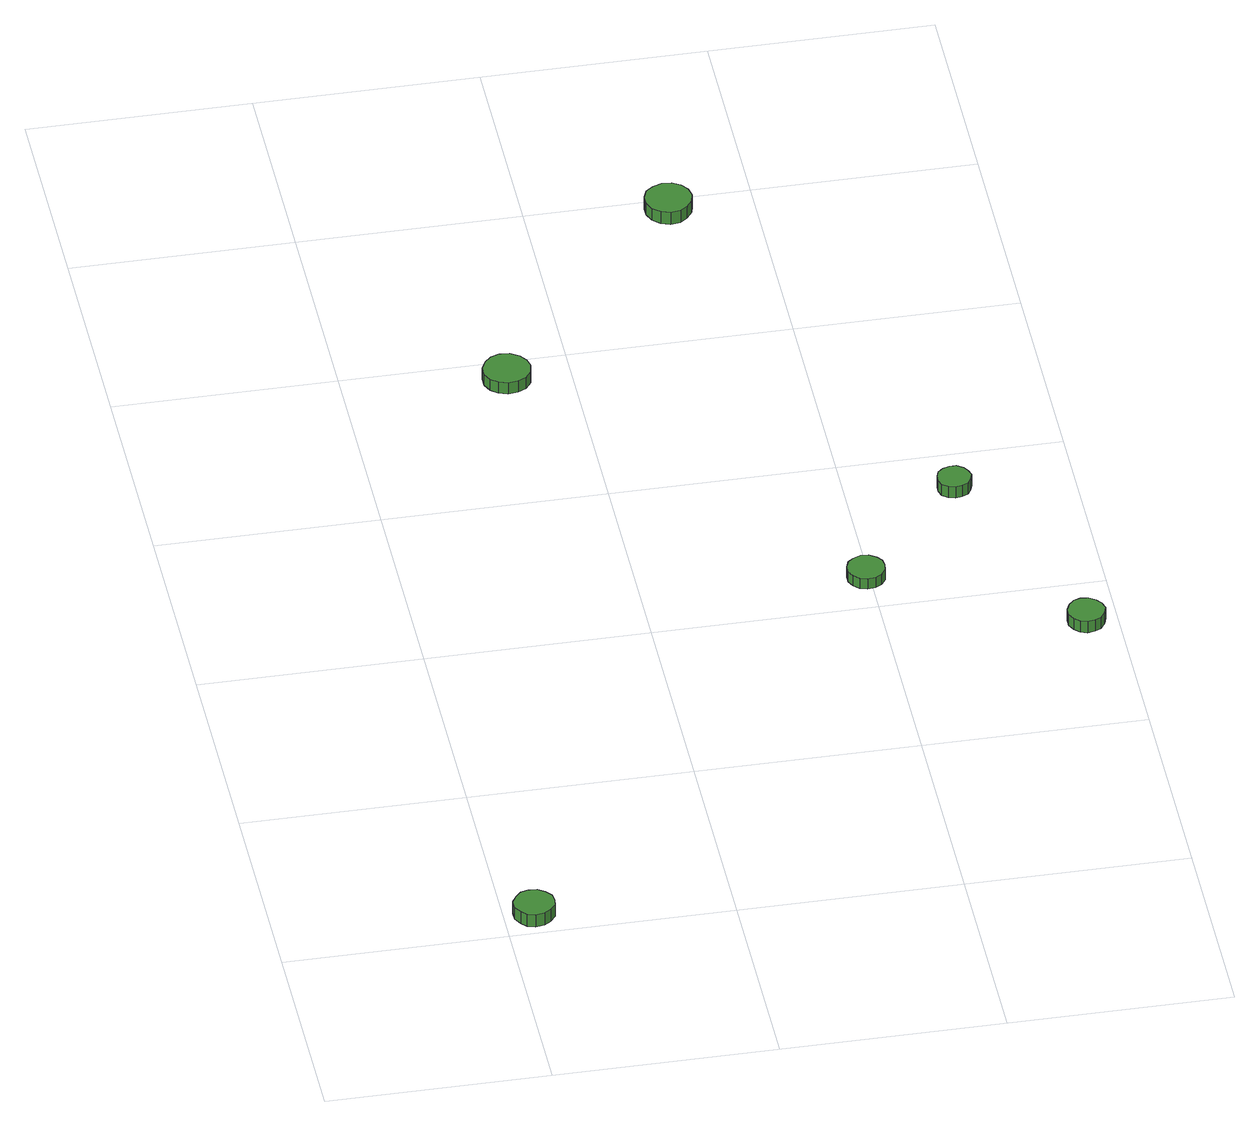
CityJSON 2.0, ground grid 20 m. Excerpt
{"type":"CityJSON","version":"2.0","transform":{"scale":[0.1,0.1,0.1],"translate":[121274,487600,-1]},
"CityObjects":{
"tree1":{"type":"SolitaryVegetationObject","attributes":{"function":"something"},"geometry":[{"type":"MultiSurface","lod":"1","boundaries":[[[0,1,2,3,4,5,6,7,8,9,10,11,12,13,14]],[[15,16,17,18,19,20,21,22,23,24,25,26,27,28,29]],[[0,29,28,1]],[[1,28,27,2]],[[2,27,26,3]],[[3,26,25,4]],[[4,25,24,5]],[[5,24,23,6]],[[6,23,22,7]],[[7,22,21,8]],[[8,21,20,9]],[[9,20,19,10]],[[10,19,18,11]],[[11,18,17,12]],[[12,17,16,13]],[[13,16,15,14]],[[14,15,29,0]]]}]},
"tree2":{"type":"SolitaryVegetationObject","attributes":{"function":"something"},"geometry":[{"type":"MultiSurface","lod":"1","boundaries":[[[30,31,32,33,34,35,36,37,38,39,40,41,42,43,44]],[[45,46,47,48,49,50,51,52,53,54,55,56,57,58,59]],[[30,59,58,31]],[[31,58,57,32]],[[32,57,56,33]],[[33,56,55,34]],[[34,55,54,35]],[[35,54,53,36]],[[36,53,52,37]],[[37,52,51,38]],[[38,51,50,39]],[[39,50,49,40]],[[40,49,48,41]],[[41,48,47,42]],[[42,47,46,43]],[[43,46,45,44]],[[44,45,59,30]]]}]},
"tree3":{"type":"SolitaryVegetationObject","attributes":{"function":"something"},"geometry":[{"type":"MultiSurface","lod":"1","boundaries":[[[60,61,62,63,64,65,66,67,68,69,70,71,72,73,74]],[[75,76,77,78,79,80,81,82,83,84,85,86,87,88,89]],[[60,89,88,61]],[[61,88,87,62]],[[62,87,86,63]],[[63,86,85,64]],[[64,85,84,65]],[[65,84,83,66]],[[66,83,82,67]],[[67,82,81,68]],[[68,81,80,69]],[[69,80,79,70]],[[70,79,78,71]],[[71,78,77,72]],[[72,77,76,73]],[[73,76,75,74]],[[74,75,89,60]]]}]},
"tree4":{"type":"SolitaryVegetationObject","attributes":{"function":"something"},"geometry":[{"type":"MultiSurface","lod":"1","boundaries":[[[90,91,92,93,94,95,96,97,98,99,100,101,102,103,104]],[[105,106,107,108,109,110,111,112,113,114,115,116,117,118,119]],[[90,119,118,91]],[[91,118,117,92]],[[92,117,116,93]],[[93,116,115,94]],[[94,115,114,95]],[[95,114,113,96]],[[96,113,112,97]],[[97,112,111,98]],[[98,111,110,99]],[[99,110,109,100]],[[100,109,108,101]],[[101,108,107,102]],[[102,107,106,103]],[[103,106,105,104]],[[104,105,119,90]]]}]},
"tree5":{"type":"SolitaryVegetationObject","attributes":{"function":"something"},"geometry":[{"type":"MultiSurface","lod":"1","boundaries":[[[120,121,122,123,124,125,126,127,128,129,130,131,132,133,134]],[[135,136,137,138,139,140,141,142,143,144,145,146,147,148,149]],[[120,149,148,121]],[[121,148,147,122]],[[122,147,146,123]],[[123,146,145,124]],[[124,145,144,125]],[[125,144,143,126]],[[126,143,142,127]],[[127,142,141,128]],[[128,141,140,129]],[[129,140,139,130]],[[130,139,138,131]],[[131,138,137,132]],[[132,137,136,133]],[[133,136,135,134]],[[134,135,149,120]]]}]},
"tree6":{"type":"SolitaryVegetationObject","attributes":{"function":"something"},"geometry":[{"type":"MultiSurface","lod":"1","boundaries":[[[150,151,152,153,154,155,156,157,158,159,160,161,162,163,164]],[[165,166,167,168,169,170,171,172,173,174,175,176,177,178,179]],[[150,179,178,151]],[[151,178,177,152]],[[152,177,176,153]],[[153,176,175,154]],[[154,175,174,155]],[[155,174,173,156]],[[156,173,172,157]],[[157,172,171,158]],[[158,171,170,159]],[[159,170,169,160]],[[160,169,168,161]],[[161,168,167,162]],[[162,167,166,163]],[[163,166,165,164]],[[164,165,179,150]]]}]}
},
"vertices":[
[45,27,19],[44,34,19],[39,40,19],[33,44,19],[25,45,19],[18,43,19],[13,38,19],[9,31,19],[9,23,19],[13,16,19],[18,11,19],[25,9,19],[33,10,19],[39,14,19],[44,20,19],[44,20,6],[39,14,6],[33,10,6],[25,9,6],[18,11,6],[13,16,6],[9,23,6],[9,31,6],[13,38,6],[18,43,6],[25,45,6],[33,44,6],[39,40,6],[44,34,6],[45,27,6],
[164,772,21],[162,780,21],[157,787,21],[149,792,21],[140,793,21],[132,790,21],[126,784,21],[122,776,21],[122,767,21],[126,759,21],[132,754,21],[140,751,21],[149,752,21],[157,756,21],[162,763,21],[162,763,9],[157,756,9],[149,752,9],[140,751,9],[132,754,9],[126,759,9],[122,767,9],[122,776,9],[126,784,9],[132,790,9],[140,793,9],[149,792,9],[157,787,9],[162,780,9],[164,772,9],
[413,442,18],[412,449,18],[408,454,18],[402,458,18],[395,459,18],[388,456,18],[383,452,18],[380,445,18],[380,438,18],[383,432,18],[388,427,18],[395,425,18],[402,426,18],[408,429,18],[412,435,18],[412,435,7],[408,429,7],[402,426,7],[395,425,7],[388,427,7],[383,432,7],[380,438,7],[380,445,7],[383,452,7],[388,456,7],[395,459,7],[402,458,7],[408,454,7],[412,449,7],[413,442,7],
[346,986,19],[344,995,19],[339,1002,19],[332,1006,19],[323,1007,19],[315,1004,19],[308,999,19],[305,991,19],[305,982,19],[308,974,19],[315,968,19],[323,965,19],[332,966,19],[339,971,19],[344,978,19],[344,978,6],[339,971,6],[332,966,6],[323,965,6],[315,968,6],[308,974,6],[305,982,6],[305,991,6],[308,999,6],[315,1004,6],[323,1007,6],[332,1006,6],[339,1002,6],[344,995,6],[346,986,6],
[510,551,20],[508,557,20],[505,562,20],[499,566,20],[493,566,20],[487,564,20],[482,560,20],[480,554,20],[480,548,20],[482,542,20],[487,538,20],[493,536,20],[499,537,20],[505,540,20],[508,545,20],[508,545,8],[505,540,8],[499,537,8],[493,536,8],[487,538,8],[482,542,8],[480,548,8],[480,554,8],[482,560,8],[487,564,8],[493,566,8],[499,566,8],[505,562,8],[508,557,8],[510,551,8],
[589,346,19],[587,353,19],[583,358,19],[577,362,19],[570,363,19],[564,361,19],[559,356,19],[556,349,19],[556,342,19],[559,336,19],[564,331,19],[570,329,19],[577,330,19],[583,333,19],[587,339,19],[587,339,7],[583,333,7],[577,330,7],[570,329,7],[564,331,7],[559,336,7],[556,342,7],[556,349,7],[559,356,7],[564,361,7],[570,363,7],[577,362,7],[583,358,7],[587,353,7],[589,346,7]
]}
